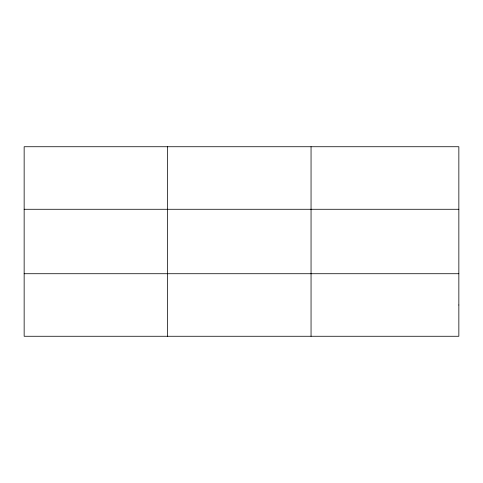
<?xml version="1.0" encoding="UTF-8"?>
<svg xmlns="http://www.w3.org/2000/svg" width="483" height="483" viewBox="0 0 483 483"><rect width="100%" height="100%" fill="white"/><g stroke="black" fill="none" stroke-linecap="round" stroke-linejoin="round"><path stroke-width="0.72" d="M167.601 336.265L167.601 146.735M311.052 336.265L311.052 146.735M24.15 209.278L458.85 209.278M24.15 273.722L458.85 273.722M458.85 304.996L458.85 336.265L24.15 336.265L24.15 146.735L458.85 146.735L458.85 304.996"/></g></svg>
